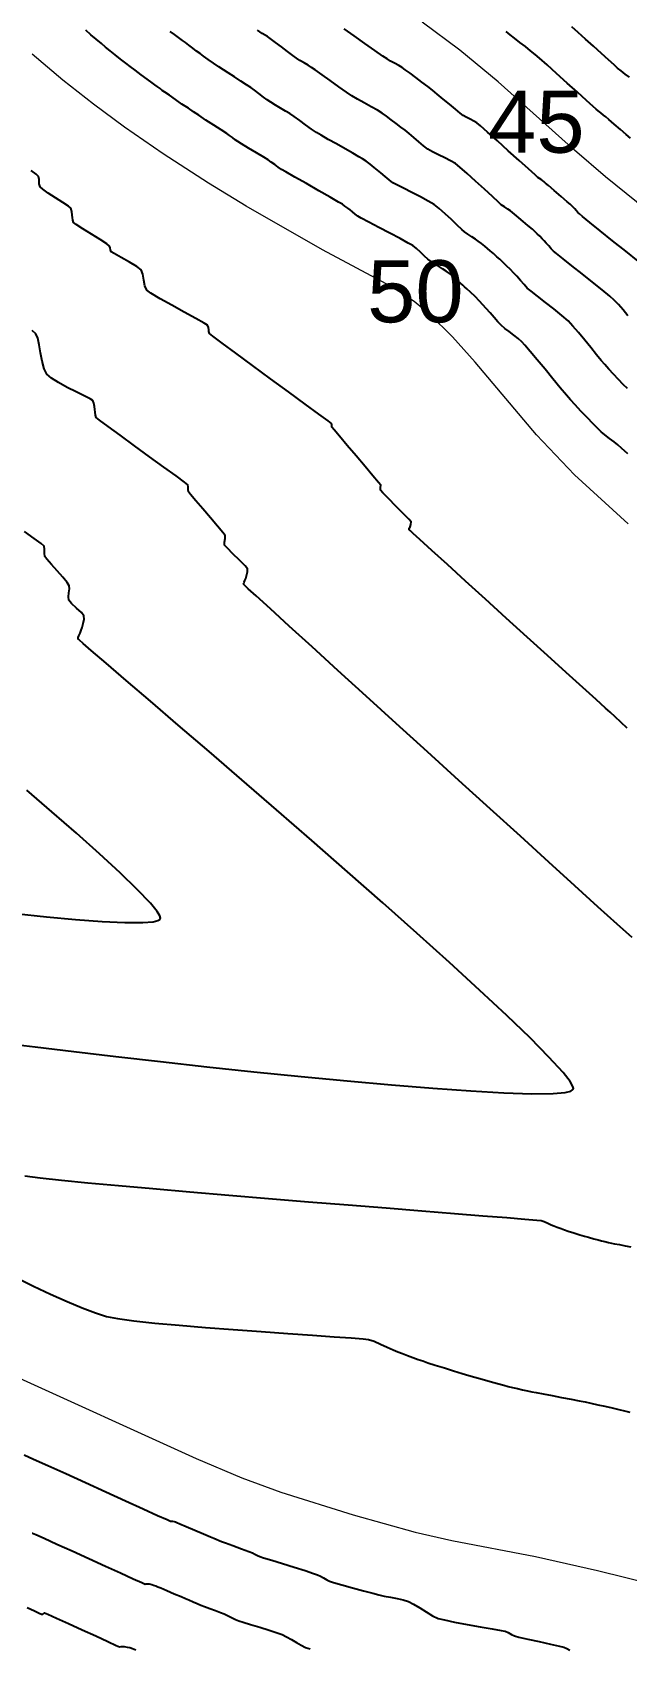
# Model space of a CAD drawing. Extents: x 27 to 849, y 0 to 853.
# Drawn here: x 577.4 to 626.1, y 395 to 527.4 of the extents above; entities that cross this region are included whole.
import ezdxf
from ezdxf.enums import TextEntityAlignment as Align

# ---------------------------------------------------------------- set-up
doc = ezdxf.new("R2010")
doc.units = 0
doc.header["$LTSCALE"] = 2
for name, color, linetype in [('Curva 1 m', 5, 'Continuous'), ('Curva Mestra', 1, 'Continuous'), ('TXT - TEXTO 01', 142, 'Continuous')]:
    doc.layers.add(name, color=color, linetype=linetype)
doc.styles.add('ARIAL', font='arial.ttf')

msp = doc.modelspace()

# ---------------------------------------------------------------- linework, layer by layer
at = {"extrusion": (-0.049704, 0.050571, 0.997483), "elevation": -45.88}
msp.add_lwpolyline([(-371.68, 250.55), (-374.36, -58.63), (-849.75, -54.52), (-847.07, 254.67)], close=True, dxfattribs=at)
at = {"layer": 'Curva 1 m', "linetype": 'Continuous', "lineweight": -3}
for points, elevation in [([(626.17, 492.86), (625.66, 493.32), (625.37, 493.58), (625.05, 493.83), (624.68, 494.12), (624.3, 494.41), (623.99, 494.67), (623.72, 494.92), (623.33, 495.32), (622.85, 495.82), (622.34, 496.35), (621.87, 496.86), (621.49, 497.28), (621.15, 497.67), (620.65, 498.27), (620.04, 499), (619.4, 499.78), (618.76, 500.55), (618.19, 501.23), (617.75, 501.75), (617.49, 502.04), (617.2, 502.3), (616.84, 502.57), (616.47, 502.86), (616.11, 503.13), (615.82, 503.39), (615.55, 503.67), (615.23, 504.03), (614.9, 504.41), (614.59, 504.77), (614.32, 505.07), (614.03, 505.36), (613.67, 505.73), (613.3, 506.09), (612.99, 506.38), (612.82, 506.54), (612.66, 506.68), (612.48, 506.84), (612.32, 506.98), (612.14, 507.13), (611.87, 507.36), (611.57, 507.61), (611.32, 507.81), (611.02, 508.01), (610.6, 508.28), (610.16, 508.55), (609.82, 508.8), (609.53, 509.05), (609.2, 509.36), (608.87, 509.67), (608.57, 509.92), (608.21, 510.12), (607.55, 510.48), (606.7, 510.93), (605.8, 511.4), (604.97, 511.83), (604.35, 512.15), (604.07, 512.31), (603.86, 512.47), (603.64, 512.66), (603.44, 512.83), (603.25, 512.98), (603.02, 513.15), (602.82, 513.29), (602.51, 513.47), (601.81, 513.87), (600.88, 514.4), (599.87, 514.98), (598.92, 515.52), (598.19, 515.94), (597.83, 516.15), (597.57, 516.33), (597.28, 516.54), (596.99, 516.75), (596.73, 516.93), (596.38, 517.14), (595.79, 517.5), (595.13, 517.9), (594.57, 518.24), (594.27, 518.42), (594.05, 518.58), (593.81, 518.77), (593.59, 518.93), (593.35, 519.09), (592.89, 519.39), (592.29, 519.78), (591.65, 520.19), (591.06, 520.58), (590.62, 520.87), (590.21, 521.15), (589.69, 521.5), (589.16, 521.87), (588.66, 522.22), (588.28, 522.48), (588.08, 522.62), (587.89, 522.77), (587.67, 522.93), (587.48, 523.08), (587.26, 523.24), (586.85, 523.53), (586.35, 523.9), (585.85, 524.27), (585.45, 524.57), (585.09, 524.84), (584.67, 525.17), (584.22, 525.52), (583.8, 525.85), (583.44, 526.15), (583.09, 526.45), (582.67, 526.81), (582.23, 527.18), (581.81, 527.54)], 49), ([(626.15, 498.2), (625.8, 498.54), (625.4, 498.95), (624.99, 499.38), (624.61, 499.8), (624.28, 500.17), (624, 500.49), (623.61, 500.97), (623.15, 501.55), (622.65, 502.17), (622.14, 502.78), (621.67, 503.32), (621.28, 503.74), (620.77, 504.19), (620.13, 504.72), (619.43, 505.26), (618.78, 505.77), (618.26, 506.17), (617.95, 506.42), (617.68, 506.71), (617.38, 507.05), (617.08, 507.4), (616.83, 507.68), (616.57, 507.95), (616.25, 508.26), (615.95, 508.56), (615.7, 508.79), (615.46, 509), (615.17, 509.25), (614.9, 509.49), (614.69, 509.66), (614.46, 509.86), (614.19, 510.09), (613.94, 510.28), (613.72, 510.43), (613.41, 510.63), (613.09, 510.84), (612.82, 511.03), (612.59, 511.23), (612.21, 511.59), (611.74, 512.04), (611.23, 512.51), (610.74, 512.94), (610.32, 513.27), (609.84, 513.56), (609.2, 513.9), (608.49, 514.26), (607.81, 514.6), (607.27, 514.88), (606.94, 515.06), (606.64, 515.29), (606.31, 515.57), (605.97, 515.86), (605.69, 516.09), (605.41, 516.31), (605.08, 516.57), (604.75, 516.82), (604.45, 517.02), (604.17, 517.19), (603.67, 517.48), (603.03, 517.84), (602.33, 518.23), (601.66, 518.61), (601.09, 518.94), (600.71, 519.17), (600.3, 519.44), (599.81, 519.79), (599.32, 520.14), (598.87, 520.47), (598.51, 520.72), (598.17, 520.93), (597.76, 521.17), (597.34, 521.42), (596.96, 521.65), (596.67, 521.84), (596.35, 522.07), (595.98, 522.35), (595.62, 522.63), (595.31, 522.86), (594.98, 523.08), (594.51, 523.38), (593.98, 523.73), (593.47, 524.05), (593.08, 524.31), (592.71, 524.56), (592.28, 524.86), (591.84, 525.16), (591.45, 525.43), (591.17, 525.63), (590.89, 525.83), (590.57, 526.08), (590.25, 526.32), (589.97, 526.53), (589.73, 526.71), (589.41, 526.94), (589.07, 527.19), (588.73, 527.44)], 48), ([(626.17, 504.16), (625.78, 504.64), (625.4, 505.08), (625.07, 505.43), (624.7, 505.76), (624.07, 506.28), (623.29, 506.91), (622.44, 507.59), (621.6, 508.25), (620.87, 508.83), (620.33, 509.25), (620.08, 509.46), (619.9, 509.65), (619.7, 509.88), (619.5, 510.11), (619.33, 510.3), (619.16, 510.47), (618.96, 510.67), (618.76, 510.87), (618.58, 511.04), (618.36, 511.24), (618, 511.55), (617.6, 511.89), (617.26, 512.18), (617.07, 512.35), (616.91, 512.48), (616.73, 512.63), (616.57, 512.76), (616.36, 512.9), (616.07, 513.08), (615.82, 513.25), (615.58, 513.47), (615.09, 513.92), (614.44, 514.52), (613.72, 515.18), (613.02, 515.81), (612.44, 516.32), (612.07, 516.62), (611.67, 516.85), (611.19, 517.1), (610.68, 517.35), (610.2, 517.59), (609.82, 517.81), (609.46, 518.07), (609.07, 518.4), (608.66, 518.75), (608.27, 519.09), (607.94, 519.36), (607.61, 519.62), (607.23, 519.92), (606.82, 520.22), (606.43, 520.51), (606.08, 520.75), (605.69, 520.99), (605.17, 521.28), (604.6, 521.6), (604.05, 521.91), (603.59, 522.18), (603.14, 522.48), (602.52, 522.92), (601.82, 523.42), (601.15, 523.9), (600.6, 524.29), (600.29, 524.5), (600.01, 524.68), (599.68, 524.88), (599.34, 525.07), (599.06, 525.25), (598.76, 525.47), (598.32, 525.81), (597.82, 526.19), (597.35, 526.54), (597.02, 526.79), (596.68, 527.02), (596.26, 527.29), (595.86, 527.55)], 47), ([(627.03, 508.62), (626, 509.45), (624.93, 510.31), (623.92, 511.12), (623.06, 511.81), (622.46, 512.3), (622.21, 512.5), (622.09, 512.63), (621.95, 512.79), (621.84, 512.92), (621.72, 513.04), (621.58, 513.17), (621.46, 513.29), (621.22, 513.5), (620.73, 513.92), (620.15, 514.42), (619.67, 514.84), (619.45, 515.03), (619.32, 515.14), (619.2, 515.24), (619.09, 515.31), (618.95, 515.4), (618.82, 515.48), (618.59, 515.69), (618.04, 516.19), (617.27, 516.88), (616.39, 517.68), (615.5, 518.48), (614.7, 519.19), (614.11, 519.72), (613.82, 519.96), (613.57, 520.11), (613.26, 520.27), (612.95, 520.42), (612.69, 520.56), (612.46, 520.75), (612.06, 521.07), (611.58, 521.48), (611.07, 521.91), (610.58, 522.31), (610.19, 522.63), (609.81, 522.93), (609.33, 523.29), (608.83, 523.67), (608.36, 524.02), (607.96, 524.3), (607.71, 524.48), (607.43, 524.65), (607.09, 524.84), (606.75, 525.02), (606.47, 525.19), (606.13, 525.43), (605.48, 525.88), (604.65, 526.47), (603.77, 527.09), (602.96, 527.67)], 46), ([(626.38, 518.71), (626.05, 519), (625.57, 519.41), (625.06, 519.86), (624.62, 520.24), (624.37, 520.46), (624.19, 520.6), (623.97, 520.77), (623.76, 520.94), (623.58, 521.08), (623.33, 521.3), (622.79, 521.79), (622.05, 522.46), (621.2, 523.22), (620.34, 523.99), (619.56, 524.7), (618.94, 525.25), (618.58, 525.56), (618.21, 525.86), (617.79, 526.2), (617.34, 526.55), (616.91, 526.89), (616.54, 527.18), (616.21, 527.45)], 44), ([(626.3, 523.69), (625.95, 523.96), (625.62, 524.22), (625.34, 524.45), (625.06, 524.7), (624.6, 525.11), (624.02, 525.64), (623.37, 526.23), (622.71, 526.82), (622.1, 527.37), (621.59, 527.81)], 43), ([(626.11, 470.4), (625.6, 470.87), (625.13, 471.31), (624.72, 471.69), (624.34, 472.03), (623.57, 472.73), (622.48, 473.72), (621.13, 474.94), (619.6, 476.34), (617.94, 477.85), (616.22, 479.41), (614.52, 480.96), (612.89, 482.44), (611.41, 483.78), (610.14, 484.94), (609.15, 485.84), (608.61, 486.34), (608.36, 486.57), (608.29, 486.64), (608.28, 486.65), (608.28, 486.66), (608.29, 486.71), (608.32, 486.8), (608.36, 486.89), (608.41, 487.07), (608.44, 487.28), (608.24, 487.5), (607.78, 487.97), (607.19, 488.58), (606.59, 489.19), (606.13, 489.67), (605.94, 489.89), (605.94, 490.09), (605.95, 490.28), (605.77, 490.51), (605.32, 491.06), (604.68, 491.82), (603.95, 492.68), (603.22, 493.54), (602.58, 494.29), (602.13, 494.83), (601.95, 495.05), (601.94, 495.19), (601.93, 495.33), (601.64, 495.55), (600.88, 496.11), (599.76, 496.93), (598.41, 497.93), (596.93, 499.01), (595.46, 500.09), (594.1, 501.09), (592.98, 501.91), (592.22, 502.48), (591.93, 502.7), (591.89, 502.86), (591.88, 503.02), (591.85, 503.21), (591.79, 503.4), (591.51, 503.56), (590.82, 503.94), (589.88, 504.45), (588.85, 505.02), (587.89, 505.56), (587.15, 506), (586.8, 506.26), (586.65, 506.61), (586.57, 507.08), (586.49, 507.56), (586.34, 507.91), (586, 508.19), (585.39, 508.56), (584.7, 508.94), (584.14, 509.25), (583.88, 509.41), (583.84, 509.55), (583.81, 509.73), (583.77, 509.87), (583.53, 510.04), (582.98, 510.4), (582.28, 510.85), (581.58, 511.29), (581.03, 511.64), (580.8, 511.81), (580.75, 512), (580.72, 512.21), (580.71, 512.41), (580.68, 512.71), (580.6, 512.96), (580.39, 513.13), (579.93, 513.44), (579.34, 513.82), (578.75, 514.21), (578.29, 514.53), (578.07, 514.71), (578.01, 514.97), (578.01, 515.31), (577.96, 515.58), (577.75, 515.77), (577.35, 516.07)], 51), ([(626.52, 453.24), (625.31, 454.34), (623.73, 455.77), (621.85, 457.48), (619.71, 459.42), (617.38, 461.54), (614.91, 463.78), (612.35, 466.1), (609.77, 468.45), (607.23, 470.77), (604.76, 473), (602.45, 475.11), (600.33, 477.04), (598.47, 478.74), (596.92, 480.15), (595.75, 481.22), (595.11, 481.81), (594.83, 482.07), (594.75, 482.16), (594.73, 482.17), (594.73, 482.19), (594.74, 482.25), (594.77, 482.35), (594.84, 482.49), (594.91, 482.65), (594.97, 482.87), (595.05, 483.18), (595.05, 483.43), (594.85, 483.68), (594.39, 484.14), (593.85, 484.67), (593.4, 485.13), (593.18, 485.39), (593.17, 485.63), (593.22, 485.93), (593.21, 486.17), (593.03, 486.42), (592.6, 486.94), (592.02, 487.62), (591.4, 488.34), (590.82, 489.01), (590.39, 489.52), (590.21, 489.75), (590.19, 489.93), (590.19, 490.14), (590.16, 490.32), (589.89, 490.53), (589.2, 491.05), (588.21, 491.77), (587.04, 492.62), (585.8, 493.52), (584.63, 494.38), (583.64, 495.1), (582.94, 495.62), (582.66, 495.84), (582.61, 496.03), (582.58, 496.27), (582.56, 496.49), (582.52, 496.72), (582.47, 497.01), (582.39, 497.23), (582.17, 497.37), (581.69, 497.61), (581.03, 497.93), (580.3, 498.3), (579.59, 498.69), (579.01, 499.06), (578.64, 499.38), (578.42, 499.83), (578.25, 500.44), (578.11, 501.12), (578, 501.79), (577.88, 502.34), (577.73, 502.68), (577.43, 502.95)], 52), ([(574.88, 444.63), (577.67, 444.29), (580.83, 443.91), (584.27, 443.51), (587.92, 443.09), (591.72, 442.67), (595.58, 442.26), (599.44, 441.87), (603.21, 441.5), (606.84, 441.18), (610.23, 440.9), (613.32, 440.68), (616.04, 440.53), (618.32, 440.46), (620.06, 440.47), (621.04, 440.56), (621.5, 440.67), (621.66, 440.77), (621.7, 440.82), (621.72, 440.88), (621.67, 441.06), (621.45, 441.46), (620.87, 442.2), (619.72, 443.45), (618.17, 445.02), (616.26, 446.87), (614.04, 448.94), (611.58, 451.19), (608.92, 453.59), (606.12, 456.08), (603.24, 458.63), (600.32, 461.19), (597.42, 463.71), (594.59, 466.16), (591.9, 468.48), (589.39, 470.64), (587.11, 472.59), (585.13, 474.29), (583.49, 475.7), (582.26, 476.76), (581.59, 477.33), (581.3, 477.59), (581.21, 477.68), (581.19, 477.69), (581.19, 477.73), (581.2, 477.81), (581.25, 477.96), (581.35, 478.17), (581.45, 478.41), (581.52, 478.64), (581.61, 478.97), (581.68, 479.31), (581.67, 479.58), (581.46, 479.86), (581.06, 480.23), (580.65, 480.6), (580.42, 480.88), (580.4, 481.14), (580.44, 481.47), (580.49, 481.8), (580.47, 482.06), (580.3, 482.32), (579.93, 482.76), (579.47, 483.28), (579.01, 483.8), (578.64, 484.22), (578.47, 484.45), (578.44, 484.72), (578.45, 485.04), (578.4, 485.3), (578.16, 485.5), (577.59, 485.92), (576.81, 486.49)], 53), ([(576.06, 455.21), (578.59, 454.95), (580.98, 454.73), (583.15, 454.57), (585.01, 454.48), (586.48, 454.47), (587.32, 454.54), (587.72, 454.64), (587.87, 454.72), (587.91, 454.78), (587.92, 454.84), (587.88, 455.01), (587.66, 455.38), (587.1, 456.07), (586.03, 457.19), (584.62, 458.55), (582.93, 460.11), (581.05, 461.78), (579.04, 463.53), (577, 465.3)], 54), ([(576.83, 433.73), (578.08, 433.57), (579.82, 433.38), (581.98, 433.17), (584.5, 432.94), (587.31, 432.69), (590.33, 432.42), (593.51, 432.15), (596.78, 431.88), (600.05, 431.61), (603.28, 431.35), (606.39, 431.1), (609.31, 430.86), (611.98, 430.65), (614.32, 430.46), (616.27, 430.31), (617.75, 430.18), (618.72, 430.1), (619.08, 430.07), (619.33, 429.98), (619.62, 429.86), (619.9, 429.73), (620.12, 429.63), (620.4, 429.52), (620.71, 429.41), (620.99, 429.31), (621.29, 429.21), (621.76, 429.06), (622.24, 428.91), (622.62, 428.8), (622.96, 428.7), (623.38, 428.58), (623.76, 428.48), (624.02, 428.41), (624.28, 428.35), (624.58, 428.28), (624.85, 428.22), (625.09, 428.17), (625.5, 428.1), (625.97, 428.01), (626.42, 427.92)], 52), ([(576.17, 425.37), (577.55, 424.71), (578.94, 424.05), (580.28, 423.45), (581.52, 422.92), (582.61, 422.5), (583.5, 422.22), (584.4, 422.04), (585.75, 421.86), (587.46, 421.68), (589.45, 421.5), (591.62, 421.32), (593.89, 421.14), (596.16, 420.98), (598.35, 420.82), (600.37, 420.68), (602.13, 420.56), (603.54, 420.46), (604.52, 420.38), (604.96, 420.33), (605.42, 420.18), (605.94, 419.96), (606.48, 419.71), (606.97, 419.48), (607.36, 419.31), (607.73, 419.17), (608.15, 419.01), (608.59, 418.85), (609.02, 418.69), (609.39, 418.57), (609.8, 418.43), (610.42, 418.23), (611.16, 418), (611.92, 417.76), (612.62, 417.55), (613.16, 417.38), (613.66, 417.24), (614.26, 417.07), (614.9, 416.89), (615.51, 416.72), (616.03, 416.58), (616.39, 416.49), (616.73, 416.4), (617.14, 416.31), (617.56, 416.21), (617.96, 416.12), (618.31, 416.05), (618.67, 415.98), (619.25, 415.87), (619.97, 415.73), (620.76, 415.58), (621.53, 415.44), (622.19, 415.31), (622.68, 415.22), (623.16, 415.11), (623.71, 414.99), (624.3, 414.86), (624.88, 414.72), (625.43, 414.59), (625.91, 414.48), (626.35, 414.38)], 51), ([(576.77, 410.89), (577.55, 410.53), (578.72, 410), (580.17, 409.35), (581.78, 408.61), (583.45, 407.86), (585.06, 407.12), (586.51, 406.47), (587.68, 405.93), (588.47, 405.58), (588.75, 405.45), (588.83, 405.46), (588.92, 405.45), (589.04, 405.43), (589.15, 405.39), (589.27, 405.34), (589.5, 405.24), (590.04, 405.01), (590.73, 404.72), (591.44, 404.42), (592.01, 404.18), (592.29, 404.06), (592.49, 403.97), (592.72, 403.87), (592.92, 403.78), (593.24, 403.67), (593.84, 403.45), (594.55, 403.19), (595.15, 402.97), (595.46, 402.85), (595.65, 402.75), (595.87, 402.64), (596.06, 402.55), (596.36, 402.45), (597.03, 402.25), (597.91, 401.98), (598.87, 401.68), (599.77, 401.4), (600.46, 401.18), (600.79, 401.07), (601.02, 400.96), (601.27, 400.81), (601.53, 400.66), (601.75, 400.55), (602.1, 400.44), (602.78, 400.24), (603.64, 400), (604.53, 399.76), (605.3, 399.55), (605.8, 399.42), (606.24, 399.32), (606.75, 399.23), (607.29, 399.12), (607.79, 399), (608.22, 398.87), (608.64, 398.66), (609.14, 398.36), (609.67, 398.02), (610.19, 397.71), (610.65, 397.49), (611.16, 397.36), (612, 397.18), (613.03, 396.99), (614.1, 396.81), (615.07, 396.64), (615.8, 396.51), (616.13, 396.44), (616.38, 396.33), (616.65, 396.17), (616.89, 396.05), (617.25, 395.96), (617.99, 395.79), (618.92, 395.59), (619.85, 395.38), (620.59, 395.22), (620.95, 395.13), (621.18, 395.03), (621.44, 394.9)], 49), ([(577.42, 404.46), (577.46, 404.48), (577.72, 404.37), (578.42, 404.05), (579.45, 403.58), (580.7, 403.01), (582.06, 402.4), (583.42, 401.78), (584.67, 401.21), (585.7, 400.74), (586.4, 400.42), (586.67, 400.3), (586.74, 400.32), (586.82, 400.33), (586.99, 400.31), (587.23, 400.26), (587.37, 400.21), (587.55, 400.15), (587.71, 400.08), (587.96, 399.98), (588.46, 399.77), (589.06, 399.51), (589.61, 399.28), (589.97, 399.13), (590.26, 399), (590.6, 398.85), (590.94, 398.7), (591.24, 398.57), (591.54, 398.46), (591.96, 398.31), (592.43, 398.14), (592.85, 397.98), (593.14, 397.87), (593.42, 397.74), (593.74, 397.57), (594.07, 397.41), (594.35, 397.28), (594.69, 397.17), (595.3, 396.98), (596.05, 396.76), (596.81, 396.53), (597.47, 396.32), (597.89, 396.17), (598.25, 395.99), (598.64, 395.76), (599.06, 395.52), (599.45, 395.29), (599.81, 395.12), (600.19, 394.99)], 48), ([(577.02, 398.37), (577.62, 398.1), (578, 397.93), (578.19, 397.85), (578.25, 397.83), (578.26, 397.83), (578.28, 397.83), (578.31, 397.85), (578.37, 397.9), (578.44, 397.95), (578.71, 397.83), (579.41, 397.51), (580.39, 397.07), (581.51, 396.56), (582.63, 396.05), (583.61, 395.6), (584.3, 395.28), (584.58, 395.16), (584.7, 395.18), (584.81, 395.2), (584.96, 395.18), (585.2, 395.14), (585.42, 395.1), (585.64, 395.03), (585.91, 394.92)], 47)]:
    msp.add_lwpolyline(points, dxfattribs=dict(at, elevation=elevation))
at = {"layer": 'Curva Mestra', "lineweight": 0}
for points, elevation in [([(717.78, 448.82), (715.52, 450.62), (704.59, 458.68), (700.85, 461.27), (690.41, 468.23), (679.53, 475.91), (675.41, 478.58), (665.5, 484.72), (660.04, 488.02), (657.81, 489.55), (648.91, 496.7), (646.24, 498.68), (639.6, 503.39), (632.66, 508.82), (624.34, 515.53), (621.82, 517.71), (615.57, 523.31), (612.44, 525.9), (609.34, 528.21)], 45), ([(626.19, 487.11), (621.82, 491.13), (618.69, 494.4), (613.69, 500.35), (611.82, 502.45), (609.94, 504.29), (608.69, 505.33), (606.82, 506.57), (601.19, 509.56), (594.95, 513.14), (591.87, 515.01), (588.16, 517.43), (584.99, 519.62), (582.45, 521.48), (579.94, 523.46), (577.43, 525.58)], 50), ([(575.5, 417.56), (590.84, 410.59), (594.6, 409), (597.78, 407.83), (603.69, 405.97), (608.76, 404.56), (611.77, 403.88), (618.63, 402.57), (623.69, 401.42), (633.07, 399.1)], 50)]:
    msp.add_lwpolyline(points, dxfattribs=dict(at, elevation=elevation)).dxf.unprotected_set("ltscale", 0)

# ---------------------------------------------------------------- texts
at = {"layer": 'TXT - TEXTO 01', "style": 'ARIAL'}
for s, p in [('45', (618.69, 515.99, 45)), ('50', (608.79, 502.1, 42.5))]:
    msp.add_text(s, height=5.08, dxfattribs=at).set_placement(p, align=Align.BOTTOM_CENTER)

doc.saveas('drawing.dxf')
